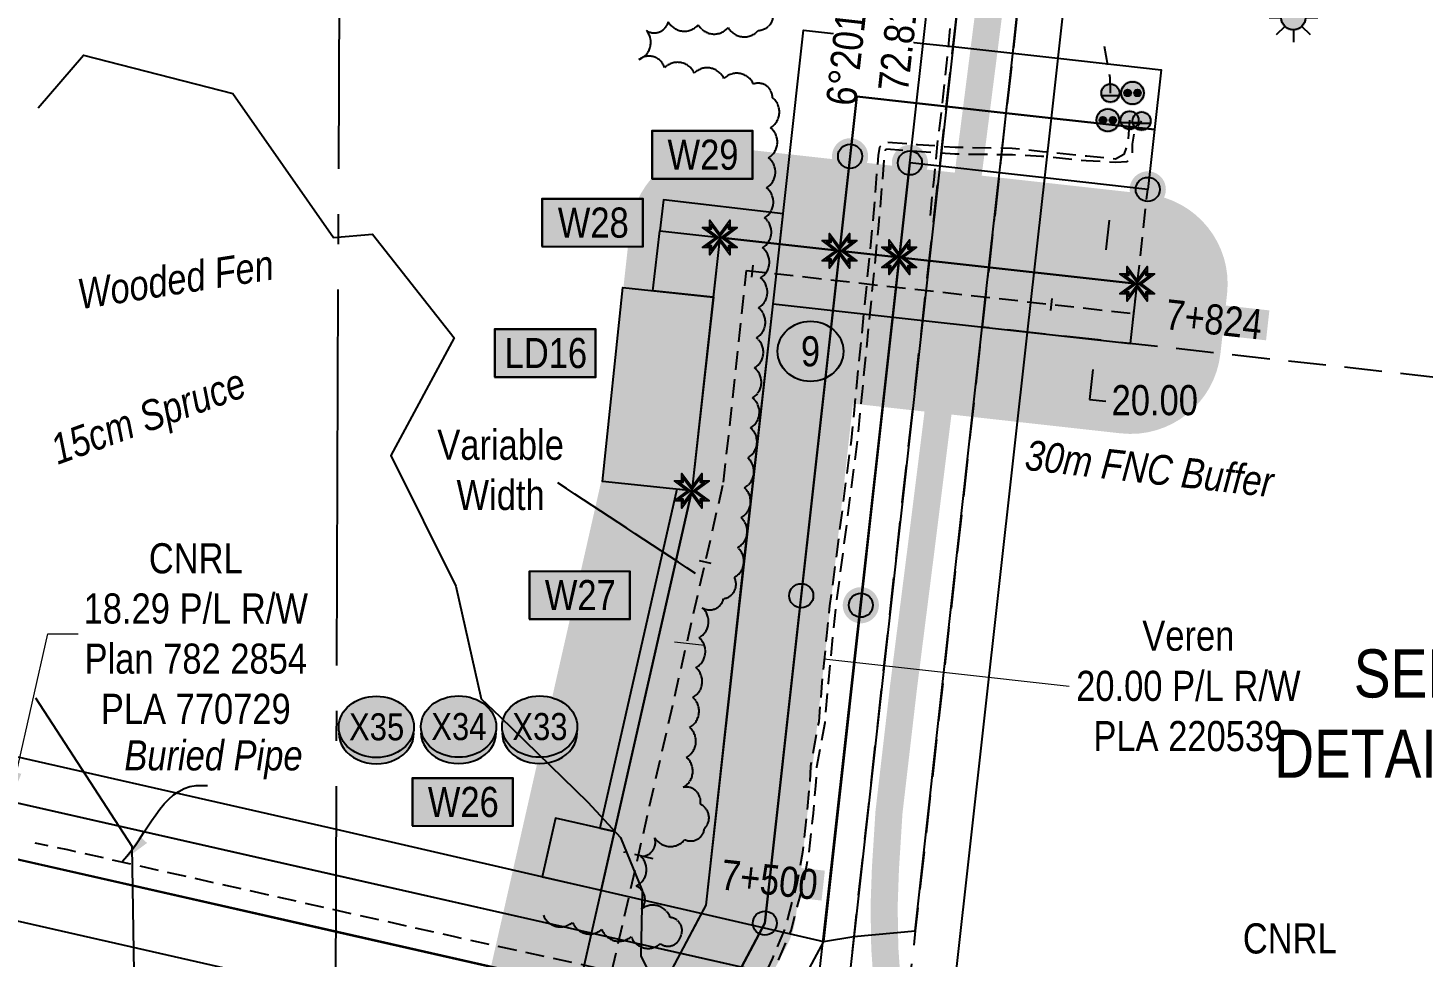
# Model space of a CAD drawing. Extents: x 481557 to 490744, y 6043801 to 6052728.
# Drawn here: x 482763.6 to 483226.8, y 6050155.4 to 6050464.1 of the extents above; entities that cross this region are included whole.
import ezdxf
from ezdxf.enums import TextEntityAlignment as Align

# ---------------------------------------------------------------- set-up
doc = ezdxf.new("R2010")
doc.units = 0
doc.header["$LTSCALE"] = 5
doc.header["$PDSIZE"] = 5
for name, pattern in [('0', [1, 1, 0]), ('foc-ACCESSROAD', [3.75, 2.5, -1.25]), ('foc-QUARTERLINE', [33, 25, -3, 2, -3]), ('foc-TIELINE', [1.875, 1.25, -0.625]), ('UG_PIPE', [1.875, 1.25, -0.625])]:
    doc.linetypes.add(name, pattern=pattern)
doc.layers.get('Defpoints').update_dxf_attribs({"color": 9})
for name, color, linetype in [('AS-PIPE-UG', 44, 'UG_PIPE'), ('AS-PIPE-UG-T', 44, 'Continuous'), ('AS-ROADS', 254, 'Continuous'), ('AS-SYMBOL', 7, 'Continuous'), ('C-AR', 13, 'foc-ACCESSROAD'), ('C-RW', 13, 'Continuous'), ('C-WS', 13, 'foc-ACCESSROAD'), ('C-WS-S', 13, 'Continuous'), ('CG-NOTES', 7, 'Continuous'), ('DETAIL-T', 7, 'Continuous'), ('F-RW', 190, 'Continuous'), ('L-BD', 7, 'Continuous'), ('L-MON', 1, 'Continuous'), ('L-QSEC', 8, 'foc-QUARTERLINE'), ('L-TIE', 7, 'foc-TIELINE'), ('P-BUFFER-H 30m', 51, 'Continuous'), ('P-BUFFER-T', 40, 'Continuous'), ('P-CROSSINGS', 250, 'Continuous'), ('P-ELEVATION', 7, 'Continuous'), ('P-PROPOSED', 10, 'Continuous'), ('P-PROPOSED-H', 21, 'Continuous'), ('P-TEMP-BLOCKS', 250, 'Continuous'), ('P-TEMP-H', 41, 'Continuous'), ('P-TEMP_WORKSPACE', 46, 'Continuous'), ('P-TXT', 4, 'Continuous'), ('T-BUSH', 110, '0'), ('T-BUSH-T', 110, 'Continuous'), ('T-TIE', 201, 'foc-TIELINE'), ('WETLAND', 143, 'Continuous'), ('WETLAND-T', 146, 'Continuous')]:
    doc.layers.add(name, color=color, linetype=linetype)
doc.layers.add('C-RW-T', color=13, linetype='Continuous', lineweight=9)
doc.layers.add('F-RW-T', color=190, linetype='Continuous', lineweight=9)
doc.styles.add('80', font='ARIALN.TTF', dxfattribs={"height": 10})
doc.styles.add('80CG', font='ARIALN.TTF', dxfattribs={"height": 10})
doc.styles.add('80L', font='ARIALN.TTF', dxfattribs={"height": 10})
doc.styles.add('80LS', font='ARIALNI.TTF', dxfattribs={"height": 10})
doc.styles.add('Crossing', font='ARIALN.TTF', dxfattribs={"height": 10})
doc.dimstyles.new('Compass 5 000', dxfattribs={"dimscale": 5, "dimtxt": 9, "dimasz": 2, "dimexe": 0.2, "dimexo": 0.0625, "dimgap": 0.5, "dimtad": 0, "dimtih": 1, "dimtoh": 1, "dimzin": 0, "dimdsep": 46, "dimtxsty": '80CG', "dimcen": 0.1, "dimse1": 1, "dimse2": 1, "dimclrd": 256, "dimclrt": 256, "dimaunit": 1, "dimadec": 4, "dimazin": 0, "dimtfac": 0.06, "dimtofl": 0, "dimtmove": 0, "dimatfit": 1, "dimfxl": 0.2, "dimtolj": 1, "dimtzin": 0, "dimlwd": -1, "dimarcsym": 0})

# ---------------------------------------------------------------- blocks, each defined once
blk = doc.blocks.new('RISER')
h = blk.add_hatch(color=255)
h.dxf.hatch_style = 1
edge = h.paths.add_edge_path()
edge.add_arc((0, 0), 0.7, 0, 360)
blk.add_hatch(color=48).paths.add_polyline_path([(0.581, -0.15), (-0.581, -0.15, 0.774597)])
at = {"color": 48}
blk.add_line((-0.581, -0.15), (0.581, -0.15), dxfattribs=at)
blk.add_circle((0, 0), 0.6, dxfattribs=at)
blk = doc.blocks.new('PIG')
h = blk.add_hatch(color=255)
h.dxf.hatch_style = 1
edge = h.paths.add_edge_path()
edge.add_arc((0, 0), 0.85, 0, 360)
at = {"layer": 'AS-SYMBOL'}
h = blk.add_hatch(color=48, dxfattribs=at)
h.dxf.hatch_style = 1
h.paths.add_polyline_path([(-0.101, 0.005, 1), (-0.551, 0.005, 1)])
h = blk.add_hatch(color=48, dxfattribs=at)
h.dxf.hatch_style = 1
h.paths.add_polyline_path([(0.101, 0.005, 1), (0.551, 0.005, 1)])
at = {"layer": 'AS-SYMBOL', "color": 48}
for centre, radius in [((0, 0), 0.75), ((-0.326, 0.005), 0.225), ((0.326, 0.005), 0.225)]:
    blk.add_circle(centre, radius, dxfattribs=at)
blk = doc.blocks.new('GAS')
h = blk.add_hatch(color=255)
h.dxf.hatch_style = 1
edge = h.paths.add_edge_path()
edge.add_arc((0, 0), 0.9, 0, 360)
for p, q in [((-0.571, 0.571), (-1.142, 1.142)), ((0, 0.808), (0, 1.616)), ((0.571, 0.571), (1.142, 1.142)), ((-0.808, 0), (-1.616, 0)), ((1.616, 0), (0.808, 0)), ((-0.571, -0.571), (-1.142, -1.142)), ((0, -0.808), (0, -1.616)), ((1.142, -1.142), (0.571, -0.571))]:
    blk.add_line(p, q)
blk.add_circle((0, 0), 0.8)
blk = doc.blocks.new('*D40')
at = {"layer": 'C-RW-T', "transparency": 16777216}
for p, q in [((482988.21, 6050258.92), (482978.27, 6050260.02)), ((483027.91, 6050254.51), (483109.35, 6050245.47))]:
    blk.add_line(p, q, dxfattribs=at)
for points in [[(482988.39, 6050260.58), (482988.03, 6050257.26), (482998.15, 6050257.82)], [(483028.1, 6050256.17), (483027.73, 6050252.86), (483017.98, 6050255.62)]]:
    blk.add_solid(points, dxfattribs=at)
at = {"layer": 'Defpoints', "color": 0, "transparency": 16777216}
for p in [(483017.76, 6050434.45), (483037.59, 6050432.25), (482998.15, 6050257.82)]:
    blk.add_point(p, dxfattribs=at)
at = {"layer": 'C-RW-T', "transparency": 16777216, "insert": (483148.89, 6050245.47), "char_height": 10, "attachment_point": 5, "style": '80CG'}
blk.add_mtext('\\A1;Veren\\P20.00 P/L R/W\\PPLA 220539', dxfattribs=at)
blk = doc.blocks.new('*D83')
at = {"layer": 'Defpoints', "color": 0, "transparency": 16777216}
for p in [(482757.59, 6050206.95), (482844.83, 6050187.17), (482840.79, 6050169.34)]:
    blk.add_point(p, dxfattribs=at)
at = {"layer": 'F-RW-T', "transparency": 16777216}
for p, q in [((482759.8, 6050216.71), (482770.27, 6050262.85)), ((482770.27, 6050262.85), (482780.27, 6050262.85)), ((482751.34, 6050179.37), (482749.12, 6050169.62))]:
    blk.add_line(p, q, dxfattribs=at)
for points in [[(482758.18, 6050217.07), (482761.43, 6050216.34), (482757.59, 6050206.95)], [(482749.71, 6050179.74), (482752.96, 6050179.01), (482753.55, 6050189.13)]]:
    blk.add_solid(points, dxfattribs=at)
at = {"layer": 'F-RW-T', "transparency": 16777216, "insert": (482819.35, 6050262.85), "char_height": 10, "attachment_point": 5, "style": '80CG', "bg_fill": 3, "box_fill_scale": 1.1, "bg_fill_color": 256, "bg_fill_true_color": 13158600, "bg_fill_transparency": 0}
blk.add_mtext('\\A1;CNRL\\P18.29 P/L R/W\\PPlan 782 2854\\PPLA 770729', dxfattribs=at)
blk = doc.blocks.new('TEMP')
h = blk.add_hatch(color=255)
h.dxf.hatch_style = 1
h.paths.add_polyline_path([(0, 0.251), (-0.666, 1.152), (-0.666, 0.666), (-1.152, 0.666), (-0.251, 0), (-1.152, -0.666), (-0.666, -0.666), (-0.666, -1.152), (0, -0.251), (0.666, -1.152), (0.666, -0.666), (1.152, -0.666), (0.251, 0), (1.152, 0.666), (0.666, 0.666), (0.666, 1.152)])
h.paths.add_polyline_path([(0.566, 0.849), (0.566, 0.566), (0.849, 0.566), (0.083, 0), (0.849, -0.566), (0.566, -0.566), (0.566, -0.849), (0, -0.083), (-0.566, -0.849), (-0.566, -0.566), (-0.849, -0.566), (-0.083, 0), (-0.849, 0.566), (-0.566, 0.566), (-0.566, 0.849), (0, 0.083)], flags=16)
h = blk.add_hatch(color=1)
h.dxf.hatch_style = 1
h.paths.add_polyline_path([(0, 0.083), (-0.566, 0.849), (-0.566, 0.566), (-0.849, 0.566), (-0.083, 0), (-0.849, -0.566), (-0.566, -0.566), (-0.566, -0.849), (0, -0.083), (0.566, -0.849), (0.566, -0.566), (0.849, -0.566), (0.083, 0), (0.849, 0.566), (0.566, 0.566), (0.566, 0.849)])
at = {"color": 1}
for p, q in [((-0.083, 0), (0.083, 0)), ((0, 0.083), (0, -0.083))]:
    blk.add_line(p, q, dxfattribs=at)
at = {"color": 255, "flags": 128}
blk.add_lwpolyline([(-0.251, 0), (-1.152, 0.666), (-0.666, 0.666), (-0.666, 1.152), (0, 0.251), (0.666, 1.152), (0.666, 0.666), (1.152, 0.666), (0.251, 0), (1.152, -0.666), (0.666, -0.666), (0.666, -1.152), (0, -0.251), (-0.666, -1.152), (-0.666, -0.666), (-1.152, -0.666)], close=True, dxfattribs=at)
at = {"color": 1, "flags": 128}
blk.add_lwpolyline([(-0.083, 0), (-0.849, 0.566), (-0.566, 0.566), (-0.566, 0.849), (0, 0.083), (0.566, 0.849), (0.566, 0.566), (0.849, 0.566), (0.083, 0), (0.849, -0.566), (0.566, -0.566), (0.566, -0.849), (0, -0.083), (-0.566, -0.849), (-0.566, -0.566), (-0.849, -0.566)], close=True, dxfattribs=at)
blk = doc.blocks.new('xing2')
h = blk.add_hatch(color=50)
h.dxf.hatch_style = 1
edge = h.paths.add_edge_path()
edge.add_ellipse((0, 0), major_axis=(-12.5, 0), ratio=0.816297, start_angle=0, end_angle=360)
h = blk.add_hatch(color=250)
h.dxf.hatch_style = 1
edge = h.paths.add_edge_path()
edge.add_ellipse((0, -2.05), major_axis=(-12.5, 0), ratio=0.816297, start_angle=0, end_angle=180)
edge.add_line((12.5, -2.05), (12.5, 0))
edge.add_ellipse((0, 0), major_axis=(-12.5, 0), ratio=0.816297, start_angle=0, end_angle=180, ccw=False)
edge.add_line((-12.5, 0), (-12.5, -2.05))
at = {"color": 250}
blk.add_ellipse((0, 0), major_axis=(-12.5, 0), ratio=0.816297, dxfattribs=at)
blk.add_ellipse((0, -2.05), major_axis=(-12.5, 0), ratio=0.816297, start_param=0, end_param=3.141593, dxfattribs=at)
at = {"color": 250, "style": 'Crossing'}
blk.add_attdef('CROSSING', text='', height=9, dxfattribs=at).set_placement((0.09, 0.02), align=Align.MIDDLE_CENTER)
at = {"color": 250, "style": 'Crossing', "flags": 1}
for tag, p in [('OWNER', (0.09, -12.49)), ('DESCRIPTION', (0.09, -25.77)), ('LOCATION', (0.09, -39.3)), ('DWG_REF', (0.09, -52.84))]:
    blk.add_attdef(tag, text='', height=9, dxfattribs=at).set_placement(p, align=Align.MIDDLE_CENTER)
blk = doc.blocks.new('Temporary Area')
h = blk.add_hatch(color=191)
h.dxf.hatch_style = 1
h.paths.add_polyline_path([(-16.83, -7.79), (16.33, -7.79), (16.33, 7.7), (-16.83, 7.7)])
at = {"color": 250}
for points in [[(-17.03, -7.99), (16.53, -7.99), (16.53, 7.9), (-17.03, 7.9)], [(-16.93, -7.89), (16.43, -7.89), (16.43, 7.8), (-16.93, 7.8)]]:
    blk.add_lwpolyline(points, close=True, dxfattribs=at)
at = {"color": 250, "style": '80L'}
blk.add_attdef('TEMPORARY', text='', height=10, dxfattribs=at).set_placement((0, 0), align=Align.MIDDLE_CENTER)
blk = doc.blocks.new('fdia')
at = {"color": 255, "const_width": 1}
blk.add_lwpolyline([(-0.5, 0, 1), (0.5, 0, 1)], format="xyb", close=True, dxfattribs=at)
blk = doc.blocks.new('Fdiaa')
blk.add_blockref('fdia', (0, 0))
blk = doc.blocks.new('fdib')
at = {"color": 1, "const_width": 1.6}
blk.add_lwpolyline([(-0.4, 0, 1), (0.4, 0, 1)], format="xyb", close=True, dxfattribs=at)
at = {"color": 1}
blk.add_circle((0, 0), 0.8, dxfattribs=at)
blk = doc.blocks.new('Fdibb')
blk.add_blockref('fdib', (0, 0))
blk = doc.blocks.new('fdicc')
for name in ['Fdibb', 'Fdiaa']:
    blk.add_blockref(name, (0, 0))
blk = doc.blocks.new('FDI')
blk.add_blockref('fdicc', (0, 0))
blk = doc.blocks.new('Induction_Bend_No')
at = {"layer": 'P-ELEVATION'}
h = blk.add_hatch(color=111, dxfattribs=at)
h.dxf.hatch_style = 1
edge = h.paths.add_edge_path()
edge.add_ellipse((0, 0), major_axis=(-10.94, 0), ratio=0.913794, start_angle=0, end_angle=360)
at = {"layer": 'P-ELEVATION', "color": 7, "flags": 128}
blk.add_lwpolyline([(0, 0, 5, 0, 0), (-8.54, -4.54, 0, 0, 0)], format="xyseb", dxfattribs=at)
at = {"layer": 'P-ELEVATION', "color": 7}
blk.add_ellipse((0, 0), major_axis=(-10.94, 0), ratio=0.913794, dxfattribs=at)
at = {"layer": 'P-ELEVATION', "style": '80'}
blk.add_attdef('BEND', text='', height=10, dxfattribs=at).set_placement((0, 0), align=Align.MIDDLE_CENTER)
blk = doc.blocks.new('*D180')
at = {"layer": 'Defpoints', "color": 0, "transparency": 16777216}
for p in [(483038.41, 6050107.5), (483038.42, 6050107.46), (483020.94, 6050102.11)]:
    blk.add_point(p, dxfattribs=at)
at = {"layer": 'F-RW-T', "transparency": 16777216}
for p, q in [((483047.97, 6050110.43), (483133.47, 6050136.57)), ((483133.47, 6050136.57), (483143.47, 6050136.57)), ((483011.37, 6050099.24), (483001.8, 6050096.31))]:
    blk.add_line(p, q, dxfattribs=at)
for points in [[(483047.48, 6050112.02), (483048.46, 6050108.84), (483038.41, 6050107.5)], [(483010.88, 6050100.83), (483011.85, 6050097.64), (483020.93, 6050102.16)]]:
    blk.add_solid(points, dxfattribs=at)
at = {"layer": 'F-RW-T', "transparency": 16777216, "insert": (483182.56, 6050136.57), "char_height": 10, "attachment_point": 5, "style": '80CG'}
blk.add_mtext('\\A1;CNRL\\P18.29 P/L R/W\\PPlan 782 2854\\PPLA 770729', dxfattribs=at)

msp = doc.modelspace()

# ---------------------------------------------------------------- hatches: boundary and pattern name
at = {"layer": 'AS-ROADS'}
h = msp.add_hatch(color=256, dxfattribs=at)
h.dxf.hatch_style = 1
h.paths.add_polyline_path([(483076.313, 6050386.952), (483091.112, 6050387.051), (483108.455, 6050381.248), (483108.455, 6050410.124), (483100.399, 6050403.097), (483077.89, 6050401.281)])
at = {"layer": 'P-BUFFER-H 30m'}
h = msp.add_hatch(color=256, dxfattribs=at)
h.dxf.hatch_style = 1
edge = h.paths.add_edge_path()
edge.add_line((484340.381, 6048613.97), (484003.208, 6048912.075))
edge.add_line((484003.208, 6048912.075), (483912.878, 6049036.152))
edge.add_arc((483888.624, 6049018.495), 30, 36.05524, 126.05524)
edge.add_line((483870.967, 6049042.749), (483823.881, 6049008.469))
edge.add_line((483823.881, 6049008.469), (483769.927, 6049082.579))
edge.add_arc((483745.674, 6049064.922), 30, 36.05524, 74.63679)
edge.add_arc((483723.651, 6049095.172), 30, 357.4737, 396.05524)
edge.add_line((483747.905, 6049112.829), (483721.023, 6049149.754))
edge.add_arc((483696.77, 6049132.097), 30, 36.05524, 90.11121)
edge.add_line((483696.711, 6049162.097), (483696.751, 6049173.225))
edge.add_arc((483666.751, 6049173.33), 30, 359.7979, 396.05524)
edge.add_line((483691.004, 6049190.987), (483344.157, 6049667.416))
edge.add_arc((483319.903, 6049649.759), 30, 36.05524, 50.96177)
edge.add_line((483338.798, 6049673.061), (483192.043, 6049792.063))
edge.add_line((483192.043, 6049792.063), (483068.853, 6049891.956))
edge.add_line((483068.853, 6049891.956), (483068.906, 6049973.808))
edge.add_arc((483038.906, 6049973.827), 30, 359.96299, 377.00405)
edge.add_line((483067.595, 6049982.6), (483024.782, 6050122.599))
edge.add_arc((482996.093, 6050113.826), 30, 17.00405, 69.76383)
edge.add_line((483006.47, 6050141.974), (483015.33, 6050158.643))
edge.add_arc((482988.84, 6050172.723), 30, 332.00816, 353.66181)
edge.add_line((483018.656, 6050169.411), (483037.528, 6050339.308))
edge.add_line((483037.528, 6050339.308), (483126.42, 6050329.434))
edge.add_arc((483129.732, 6050359.251), 30, 263.66181, 353.66181)
edge.add_line((483159.548, 6050355.939), (483161.755, 6050375.806))
edge.add_arc((483131.939, 6050379.118), 30, 353.66181, 443.66181)
edge.add_line((483135.25, 6050408.934), (482996.674, 6050424.327))
edge.add_arc((482993.362, 6050394.51), 30, 83.66181, 173.66181)
edge.add_line((482963.546, 6050397.822), (482954.388, 6050315.372))
edge.add_line((482954.388, 6050315.372), (482908.511, 6050113.203))
edge.add_arc((482937.767, 6050106.564), 30, 167.21476, 257.21476)
edge.add_line((482931.128, 6050077.308), (482956.766, 6050071.49))
edge.add_line((482956.766, 6050071.49), (482988.912, 6049966.37))
edge.add_line((482988.912, 6049966.37), (482988.848, 6049868.165))
edge.add_arc((483018.848, 6049868.146), 30, 179.96299, 230.96177)
edge.add_line((482999.953, 6049844.844), (483141.663, 6049729.933))
edge.add_line((483141.663, 6049729.933), (483283.338, 6049615.05))
edge.add_line((483283.338, 6049615.05), (483642.378, 6049121.874))
edge.add_arc((483666.632, 6049139.531), 30, 216.05524, 270.11121)
edge.add_line((483666.69, 6049109.531), (483666.651, 6049098.403))
edge.add_arc((483696.65, 6049098.298), 30, 179.7979, 217.30387)
edge.add_line((483672.787, 6049080.116), (483675.185, 6049076.97))
edge.add_arc((483699.048, 6049095.151), 30, 217.30387, 254.24954)
edge.add_arc((483720.878, 6049065.019), 30, 177.59548, 216.05524)
edge.add_line((483696.624, 6049047.362), (483762.131, 6048957.382))
edge.add_line((483762.131, 6048957.382), (483689.322, 6048904.388))
edge.add_arc((483706.976, 6048880.133), 30, 126.04873, 216.04873)
edge.add_line((483682.721, 6048862.478), (483688.606, 6048854.393))
edge.add_arc((483712.861, 6048872.048), 30, 216.04873, 306.04873)
edge.add_line((483730.515, 6048847.792), (483811.244, 6048906.55))
edge.add_arc((483793.59, 6048930.806), 30, 306.04873, 312.38702)
edge.add_arc((483812.889, 6048938.633), 30, 271.76727, 306.05524)
edge.add_line((483830.546, 6048914.379), (483877.632, 6048948.659))
edge.add_line((483877.632, 6048948.659), (483941.753, 6048860.583))
edge.add_arc((483966.007, 6048878.24), 30, 216.05524, 228.5191)
edge.add_line((483946.136, 6048855.765), (484284.245, 6048556.832))
edge.add_line((484284.245, 6048556.832), (485176.199, 6047451.079))
edge.add_line((485176.199, 6047451.079), (485115.331, 6047401.981))
edge.add_arc((485134.167, 6047378.631), 30, 128.89134, 162.89899)
edge.add_arc((485121.912, 6047362.344), 30, 123.18287, 128.14601)
edge.add_line((485103.382, 6047385.938), (485024.739, 6047324.171))
edge.add_arc((485043.269, 6047300.578), 30, 128.14601, 218.14601)
edge.add_line((485019.675, 6047282.048), (485025.852, 6047274.183))
edge.add_arc((485049.445, 6047292.713), 30, 218.14601, 308.14601)
edge.add_line((485067.975, 6047269.12), (485138.977, 6047324.885))
edge.add_line((485138.977, 6047324.885), (485407.647, 6046991.815))
edge.add_arc((485430.997, 6047010.651), 30, 218.89134, 247.61561)
edge.add_line((485419.573, 6046982.911), (485422.084, 6046981.877))
edge.add_line((485422.084, 6046981.877), (485493.919, 6046892.816))
edge.add_arc((485517.27, 6046911.651), 30, 218.88923, 255.64083)
edge.add_line((485509.83, 6046882.588), (485524.425, 6046878.852))
edge.add_line((485524.425, 6046878.852), (486832.586, 6045257.03))
edge.add_line((486832.586, 6045257.03), (487266.202, 6044719.512))
edge.add_line((487266.202, 6044719.512), (487219.98, 6044719.388))
edge.add_arc((487220.061, 6044689.388), 30, 90.15427, 180.15427)
edge.add_line((487190.061, 6044689.307), (487190.088, 6044679.312))
edge.add_arc((487220.088, 6044679.393), 30, 180.15427, 270.15427)
edge.add_line((487220.168, 6044649.393), (487324.124, 6044649.673))
edge.add_arc((487324.044, 6044679.673), 30, 270.15427, 270.61691)
edge.add_arc((487340.88, 6044674.721), 30, 236.60271, 270.15427)
edge.add_line((487340.961, 6044644.721), (487521.159, 6044645.206))
edge.add_arc((487521.079, 6044675.206), 30, 270.15427, 360.15427)
edge.add_line((487551.078, 6044675.287), (487551.025, 6044695.276))
edge.add_arc((487521.025, 6044695.196), 30, 0.15427, 90.15427)
edge.add_line((487520.944, 6044725.195), (487364.729, 6044724.775))
edge.add_line((487364.729, 6044724.775), (486894.845, 6045307.251))
edge.add_line((486894.845, 6045307.251), (485576.26, 6046941.996))
edge.add_arc((485552.909, 6046923.162), 30, 38.88964, 75.64083)
edge.add_line((485560.349, 6046952.224), (485545.755, 6046955.96))
edge.add_line((485545.755, 6046955.96), (485476.308, 6047042.059))
edge.add_arc((485452.958, 6047023.225), 30, 38.88923, 67.61561)
edge.add_line((485464.382, 6047050.964), (485461.869, 6047051.999))
edge.add_line((485461.869, 6047051.999), (485204.461, 6047371.107))
edge.add_line((485204.461, 6047371.107), (485265.329, 6047420.206))
edge.add_arc((485246.493, 6047443.556), 30, 308.89134, 398.89134)
edge.add_line((485269.843, 6047462.392), (484486.955, 6048432.936))
edge.add_line((484486.955, 6048432.936), (484492.388, 6048439.076))
edge.add_arc((484469.921, 6048458.956), 30, 318.49634, 408.42447)
edge.add_line((484489.829, 6048481.398), (484342.29, 6048612.277))
edge.add_line((484342.29, 6048612.277), (484340.381, 6048613.97))
at = {"layer": 'P-PROPOSED-H'}
h = msp.add_hatch(color=256, dxfattribs=at)
h.dxf.hatch_style = 1
h.paths.add_polyline_path([(483666.632, 6049139.531), (483666.751, 6049173.33), (483319.903, 6049649.759), (483173.148, 6049768.761), (483038.844, 6049877.667), (483038.906, 6049973.827), (482996.093, 6050113.826), (482961.684, 6050121.634), (482988.84, 6050172.724), (483011.023, 6050372.436), (483129.732, 6050359.251), (483131.939, 6050379.118), (482993.362, 6050394.51), (482984.018, 6050310.38), (482937.767, 6050106.564), (482980.368, 6050096.897), (483018.915, 6049970.845), (483018.848, 6049868.146), (483160.558, 6049753.235), (483305.282, 6049635.88)])
at = {"layer": 'P-TEMP-H'}
h = msp.add_hatch(color=256, dxfattribs=at)
h.dxf.hatch_style = 1
h.paths.add_polyline_path([(483014.343, 6050402.322), (482974.681, 6050407.013), (482973.467, 6050396.748), (483013.233, 6050392.326)])
h = msp.add_hatch(color=256, dxfattribs=at)
h.dxf.hatch_style = 1
h.paths.add_polyline_path([(482993.362, 6050394.51), (482991.152, 6050374.692), (482971.107, 6050376.797), (482973.467, 6050396.748)])
h = msp.add_hatch(color=256, dxfattribs=at)
h.dxf.hatch_style = 1
h.paths.add_polyline_path([(482991.152, 6050374.692), (482984.018, 6050310.38), (482954.386, 6050313.49), (482961.16, 6050377.841)])
h = msp.add_hatch(color=256, dxfattribs=at)
h.dxf.hatch_style = 1
h.paths.add_polyline_path([(482958.333, 6050197.197), (482984.018, 6050310.38), (482979.186, 6050311.673), (482953.46, 6050198.303)])
h = msp.add_hatch(color=256, dxfattribs=at)
h.dxf.hatch_style = 1
h.paths.add_polyline_path([(482953.908, 6050177.695), (482958.333, 6050197.197), (482938.83, 6050201.625), (482934.404, 6050182.121)])

# ---------------------------------------------------------------- linework, layer by layer
at = {"layer": 'AS-PIPE-UG', "flags": 128}
for points in [[(483069.735, 6050463.961), (483068.132, 6050447.845), (483067.02, 6050437.37), (483065.793, 6050427.983), (483064.35, 6050413.601), (483063.08, 6050401.139)], [(483123.006, 6050442.452), (483122.904, 6050447.512), (483120.573, 6050460.346)], [(483129.334, 6050433.514), (483128.826, 6050426.181), (483127.478, 6050422.082), (483124.664, 6050420.532), (483115.137, 6050421.48), (483100.427, 6050423.009), (483090.454, 6050424.1), (483071.455, 6050424.398), (483058.881, 6050425.333), (483047.813, 6050426.167), (483046.337, 6050424.523), (483045.907, 6050421.687), (483044.028, 6050398.782), (483036.907, 6050327.107), (483031.845, 6050287.566), (483029.795, 6050272.166), (483028.75, 6050262.129), (483027.239, 6050246.624), (483026.159, 6050233.642), (483023.445, 6050218.908), (483023.107, 6050212.462), (483022.274, 6050203.439), (483020.795, 6050190.166), (483018.785, 6050179.36), (483014.965, 6050165.015), (483010.796, 6050155.108), (483005.498, 6050143.213), (483001.943, 6050134.419), (482998.814, 6050125.686), (482998.667, 6050121.997), (483001.725, 6050116.905), (483005.854, 6050107.955), (483010.818, 6050096.488), (483015.678, 6050082.637), (483020.97, 6050066.715)], [(483022.999, 6050067.389), (483017.702, 6050083.328), (483012.811, 6050097.268), (483007.806, 6050108.828), (483003.618, 6050117.906), (483000.829, 6050122.55), (483000.938, 6050125.273), (483003.942, 6050133.657), (483007.467, 6050142.377), (483012.759, 6050154.258), (483016.993, 6050164.321), (483020.873, 6050178.888), (483022.912, 6050189.851), (483024.402, 6050203.222), (483025.24, 6050212.307), (483025.573, 6050218.657), (483028.281, 6050233.359), (483029.369, 6050246.431), (483030.878, 6050261.914), (483031.919, 6050271.914), (483033.966, 6050287.289), (483039.032, 6050326.865), (483046.158, 6050398.589), (483048.032, 6050421.439), (483048.356, 6050423.57), (483048.701, 6050423.955), (483058.72, 6050423.2), (483071.414, 6050422.258), (483090.487, 6050422.059), (483100.19, 6050421.536), (483114.937, 6050420.081), (483124.7, 6050419.544), (483128.562, 6050419.775), (483130.381, 6050421.84), (483130.317, 6050425.5), (483131.098, 6050430.175), (483133.315, 6050433.202)], [(483023.33, 6050116.01), (483019.261, 6050125.645), (483017.081, 6050130.85), (483015.301, 6050133.274), (483012.969, 6050135.879), (483006.028, 6050138.89), (482997.901, 6050141.541), (482984.26, 6050144.793), (482905.31, 6050162.146), (482776.838, 6050191.032), (482766.043, 6050193.298)]]:
    msp.add_lwpolyline(points, dxfattribs=at)
at = {"layer": 'AS-ROADS', "const_width": 8.995, "flags": 128}
msp.add_lwpolyline([(483095.208, 6050580.668), (483084.729, 6050485.64), (483069.24, 6050363.867), (483060.062, 6050290.424), (483054.314, 6050245.007), (483049.503, 6050203.576), (483048.318, 6050184.774), (483047.883, 6050172.28), (483048.102, 6050158.54), (483049.195, 6050142.78), (483050.609, 6050131.314)], dxfattribs=at)
at = {"layer": 'C-AR', "flags": 128}
msp.add_lwpolyline([(483110.774, 6050637.704), (483104.18, 6050578.318), (483094.177, 6050488.302), (483090.613, 6050455.489), (483088.324, 6050435.634), (483086.221, 6050415.951), (483080.445, 6050364.739), (483058.241, 6050164.153), (483056.551, 6050148.938), (483134.298, 6049894.677), (483138.443, 6049891.312), (483219.394, 6049825.674), (483288.127, 6049809.44), (483666.925, 6049289.058), (483666.805, 6049255.259), (483276.683, 6049791.71), (483218.655, 6049805.326), (483198.343, 6049810.141), (483119.736, 6049873.892), (483114.379, 6049891.408), (483036.214, 6050147.04), (483037.904, 6050162.255), (483066.336, 6050418.162), (483068.522, 6050437.833), (483091.022, 6050637.733)], dxfattribs=at)
at = {"layer": 'C-RW', "flags": 128}
for points in [[(482722.64, 6050196.364), (482865.881, 6050163.872), (482971.447, 6050139.916), (482980.298, 6050156.653), (482987.431, 6050170.211), (482988.84, 6050172.724), (483000.337, 6050277.521), (483011.023, 6050372.436), (483021.127, 6050463.415), (483060.861, 6050458.997), (483070.751, 6050457.897), (483090.638, 6050455.685), (483105.529, 6050454.029), (483139.841, 6050450.213), (483137.631, 6050430.346), (483103.335, 6050434.16), (483088.429, 6050435.818), (483068.545, 6050438.029), (483058.655, 6050439.129), (483038.788, 6050441.338), (483020.373, 6050275.493), (483008.285, 6050166.717), (483000.499, 6050152.069)], [(483063.985, 6049891.585), (482990.279, 6050132.841), (482991.391, 6050135.186), (483000.499, 6050152.069), (483008.285, 6050166.717), (483038.788, 6050441.338), (483058.655, 6050439.129), (483068.545, 6050438.029), (483088.429, 6050435.818), (483103.335, 6050434.16), (483137.631, 6050430.346), (483137.631, 6050430.346), (483135.422, 6050410.479), (483101.128, 6050414.293), (483086.221, 6050415.951), (483066.338, 6050418.162), (483056.449, 6050419.262), (483027.737, 6050160.672), (483027.737, 6050160.672), (483020.649, 6050147.496), (483011.824, 6050130.736), (483085.075, 6049891.497)], [(482865.804, 6050143.391), (482711.338, 6050178.443)]]:
    msp.add_lwpolyline(points, dxfattribs=at)
at = {"layer": 'C-WS', "flags": 128}
msp.add_lwpolyline([(483302.871, 6050556.215), (483279.117, 6050342.642), (483095.357, 6050363.094), (483080.445, 6050364.739), (483086.221, 6050415.951), (483088.429, 6050435.818), (483090.613, 6050455.489), (483094.18, 6050488.3), (483104.186, 6050578.316), (483119.083, 6050576.658), (483302.871, 6050556.215)], close=True, dxfattribs=at)
at = {"layer": 'F-RW', "flags": 128}
for points in [[(483138.371, 6050750.258), (483132.38, 6050695.591), (483119.084, 6050576.659), (483116.583, 6050554.15), (483103.335, 6050434.16), (483101.128, 6050414.293), (483095.355, 6050363.08), (483071.72, 6050150.357), (483056.468, 6050148.933), (483036.214, 6050147.04), (483025.995, 6050146.283), (483020.649, 6050147.496), (483000.499, 6050152.069), (482865.951, 6050182.601), (482718.523, 6050216.043)], [(482729.434, 6050228.953), (482866.008, 6050197.961), (483027.737, 6050160.672), (483027.737, 6050160.672), (483037.821, 6050162.251), (483058.241, 6050164.149), (483080.445, 6050364.739), (483086.219, 6050415.951), (483088.429, 6050435.818), (483090.613, 6050455.489), (483104.18, 6050578.318), (483117.292, 6050695.645), (483123.282, 6050750.311)], [(483103.537, 6050750.382), (483097.173, 6050695.717), (483066.338, 6050418.162), (483036.214, 6050147.04), (483114.379, 6049891.408), (483119.736, 6049873.895), (483198.716, 6049810.142), (483219.033, 6049805.378), (483276.683, 6049791.71), (483666.823, 6049255.236), (483666.761, 6049238.339), (483270.773, 6049782.846), (483194.348, 6049801.108), (483111.072, 6049868.052), (483104.211, 6049891.432), (483025.995, 6050146.283), (483060.861, 6050458.997), (483087.122, 6050695.752), (483093.486, 6050750.417)]]:
    msp.add_lwpolyline(points, dxfattribs=at)
at = {"layer": 'F-RW'}
msp.add_lwpolyline([(482718.548, 6050216.105), (482866.543, 6050182.54), (482980.726, 6050156.643), (483000.909, 6050152.063), (483026.562, 6050146.248), (483104.43, 6049891.591), (483111.072, 6049868.052), (483194.405, 6049801.107), (483270.773, 6049782.846), (483666.763, 6049239.003), (483666.65, 6049208.105), (483259.964, 6049766.634), (483186.121, 6049784.291), (483095.734, 6049857.521), (483085.293, 6049891.659), (483012.181, 6050130.766), (482992.025, 6050135.337), (482971.831, 6050139.916), (482866.473, 6050163.811), (482722.638, 6050196.434)], dxfattribs=at)
at = {"layer": 'L-QSEC'}
msp.add_line((482864.976, 6049922.268), (482867.875, 6050696.53), dxfattribs=at)
at = {"layer": 'L-TIE'}
msp.add_line((483131.939, 6050379.118), (483135.422, 6050410.479), dxfattribs=at)
at = {"layer": 'P-PROPOSED-H', "flags": 128}
msp.add_lwpolyline([(482991.194, 6050374.688), (482984.018, 6050310.38)], dxfattribs=at)
at = {"layer": 'P-TEMP-H'}
msp.add_line((482993.362, 6050394.51), (483131.939, 6050379.118), dxfattribs=at)
at = {"layer": 'P-TEMP_WORKSPACE', "flags": 128}
for points in [[(483014.343, 6050402.322), (482974.681, 6050407.013), (482973.467, 6050396.748), (483013.233, 6050392.326)], [(482993.362, 6050394.51), (482991.152, 6050374.692), (482971.107, 6050376.797), (482973.467, 6050396.748)], [(482991.152, 6050374.692), (482984.018, 6050310.38), (482954.386, 6050313.49), (482961.16, 6050377.841)], [(482958.333, 6050197.197), (482984.018, 6050310.38), (482979.012, 6050310.906), (482953.46, 6050198.303)], [(482953.908, 6050177.695), (482958.333, 6050197.197), (482938.83, 6050201.625), (482934.404, 6050182.121)]]:
    msp.add_lwpolyline(points, close=True, dxfattribs=at)
msp.add_lwpolyline([(483131.939, 6050379.118), (482993.362, 6050394.51)], dxfattribs=at)
at = {"layer": 'P-TXT'}
for p, q in [((483121.613, 6050390.35), (483122.723, 6050400.288)), ((483117.174, 6050350.597), (483116.065, 6050340.659)), ((483116.065, 6050340.659), (483121.457, 6050340.161))]:
    msp.add_line(p, q, dxfattribs=at)
for points in [[(483119.957, 6050390.535), (483123.27, 6050390.165), (483120.504, 6050380.412)], [(483115.518, 6050350.782), (483118.831, 6050350.412), (483118.284, 6050360.535)]]:
    msp.add_solid(points, dxfattribs=at)
at = {"layer": 'T-BUSH', "flags": 128}
msp.add_lwpolyline([(482934.758, 6050169.363, 0.5205671), (482944.466, 6050166.985, 0.5205671), (482954.174, 6050164.607, 0.5205671), (482963.881, 6050162.228, 0.5205671), (482973.589, 6050159.85, 0.5205671), (482980.348, 6050162.33, 0.5205671), (482976.877, 6050168.624, 0.5205671), (482967.253, 6050171.32, 0.5205671), (482965.527, 6050179.04, 0.5205671), (482967.164, 6050188.899, 0.5205671), (482971.709, 6050195.101, 0.5205671), (482981.684, 6050194.474, 0.5205671), (482988.223, 6050198.099, 0.5205671), (482986.896, 6050206.259, 0.5205671), (482981.211, 6050211.86, 0.5205671), (482982.26, 6050221.8, 0.5205671), (482983.308, 6050231.739, 0.5205671), (482984.356, 6050241.679, 0.5205671), (482985.405, 6050251.618, 0.5205671), (482986.453, 6050261.558, 0.5205671), (482987.501, 6050271.498, 0.5205671), (482994.568, 6050274.506, 0.5205671), (482998.157, 6050281.567, 0.5205671), (482999.269, 6050291.499, 0.5205671), (483000.38, 6050301.432, 0.5205671), (483001.492, 6050311.365, 0.5205671), (483002.603, 6050321.297, 0.5205671), (483003.557, 6050331.244, 0.5205671), (483004.218, 6050341.217, 0.5205671), (483004.879, 6050351.19, 0.5205671), (483005.54, 6050361.162, 0.5205671), (483006.202, 6050371.135, 0.5205671), (483006.863, 6050381.108, 0.5205671), (483007.524, 6050391.081, 0.5205671), (483008.186, 6050401.054, 0.5205671), (483008.847, 6050411.026, 0.5205671), (483009.508, 6050420.999, 0.5205671), (483010.17, 6050430.972, 0.5205671), (483010.831, 6050440.945, 0.5205671), (483004.501, 6050445.482, 0.5205671), (482994.673, 6050447.301, 0.5205671), (482984.845, 6050449.119, 0.5205671), (482975.018, 6050450.938, 0.5205671), (482966.485, 6050453.586, 0.5205671), (482968.939, 6050463.275, 0.5205671), (482976.221, 6050466.117, 0.5205671), (482986.171, 6050465.174, 0.5205671), (482996.121, 6050464.232, 0.5205671), (483006.072, 6050463.289, 0.5205671), (483010.771, 6050470.281, 0.5205671), (483015.353, 6050477.41, 0.5205671), (483025.287, 6050476.314, 0.5205671), (483035.222, 6050475.218, 0.5205671), (483034.678, 6050480.217, 0.5205671), (483031.099, 6050486.756, 0.5205671), (483032.421, 6050496.663, 0.5205671), (483033.743, 6050506.57, 0.5205671), (483035.066, 6050516.477, 0.5205671), (483036.388, 6050526.384, 0.5205671), (483037.71, 6050536.29, 0.5205671), (483029.239, 6050540.761, 0.5205671), (483026.354, 6050547.85, 0.5205671), (483028.876, 6050557.521, 0.5205671), (483031.398, 6050567.192, 0.5205671), (483037.586, 6050570.999, 0.5205671), (483047.385, 6050569.03, 0.5205671), (483057.183, 6050567.06, 0.5205671), (483066.982, 6050565.09, 0.5205671), (483076.781, 6050563.12, 0.5205671), (483084.45, 6050564.154, 0.5205671), (483086.349, 6050577.72, 0.5205671)], format="xyb", dxfattribs=at)
at = {"layer": 'T-TIE'}
for p, q in [((483003.943, 6050381.359), (483004.387, 6050385.332)), ((483103.274, 6050370.277), (483103.718, 6050374.25)), ((483130.247, 6050364.251), (483131.355, 6050374.184)), ((482990.482, 6050286.235), (482986.584, 6050287.124)), ((482971.183, 6050188.123), (482961.438, 6050190.345))]:
    msp.add_line(p, q, dxfattribs=at)
at = {"layer": 'WETLAND'}
for points in [[(482767.065, 6050437.535), (482782.027, 6050455.066), (482831.623, 6050442.317), (482865.129, 6050394.517), (482878.073, 6050395.561), (482905.169, 6050361.118), (482884.124, 6050322.033), (482905.645, 6050278.719), (482914.124, 6050241.254), (482920.258, 6050235.315), (482949.57, 6050206.934), (482960.398, 6050195.177), (482967.512, 6050177.605), (482967.096, 6050155.881), (482992.092, 6050104.429), (482949.793, 6050089.696), (482919.865, 6050067.723), (482913.244, 6050059.223), (482899.499, 6050041.575), (482849.919, 6050016.223), (482837.626, 6049993.464), (482886.333, 6049958.46), (482865.884, 6049925.931)], [(482765.673, 6050084.335), (482799.24, 6050129.644), (482798.183, 6050192.213), (482766.292, 6050241.473)]]:
    msp.add_lwpolyline(points, dxfattribs=at)

# ---------------------------------------------------------------- block references
at = {"layer": 'AS-SYMBOL'}
for name, p, xscale, yscale, zscale in [('PIG', (483130.372, 6050442.493), 4.997394700000009, 4.997394700000009, 4.997394700000009), ('RISER', (483123.008, 6050442.453), 5.000000000000009, 5.000000000000009, 5.000000000000009), ('PIG', (483122.179, 6050433.445), 4.997394700000009, 4.997394700000009, 4.997394700000009), ('RISER', (483129.377, 6050433.443), 5.000000000000009, 5.000000000000009, 5.000000000000009), ('RISER', (483133.357, 6050433.193), 5.000000000000009, 5.000000000000009, 5.000000000000009)]:
    msp.add_blockref(name, p, dxfattribs=dict(at, xscale=xscale, yscale=yscale, zscale=zscale))
at = {"layer": 'C-WS-S', "xscale": 4.997356950000007, "yscale": 4.997356950000007, "zscale": 4.997356950000007}
msp.add_blockref('GAS', (483183.752, 6050467.48), dxfattribs=at)
at = {"layer": 'CG-NOTES', "linetype": 'Continuous'}
msp.add_blockref('Induction_Bend_No', (483023.452, 6050356.693, 0), dxfattribs=at).add_auto_attribs({'BEND': '9'})
at = {"layer": 'L-MON'}
for name, p, xscale, yscale, zscale in [('FDI', (483036.582, 6050421.471), 5.000000000000009, 5.000000000000009, 5.000000000000009), ('FDI', (483056.449, 6050419.262), 5.000000000000009, 5.000000000000009, 5.000000000000009), ('FDI', (483135.422, 6050410.479), 5.000000000000009, 5.000000000000009, 5.000000000000009), ('TEMP', (483033.099, 6050390.116), 4.997356950000007, 4.997356950000007, 4.997356950000007), ('TEMP', (483052.935, 6050387.91), 4.997356950000007, 4.997356950000007, 4.997356950000007), ('FDI', (483020.373, 6050275.493), 5.000000000000009, 5.000000000000009, 5.000000000000009), ('FDI', (483040.157, 6050272.332), 5.000000000000009, 5.000000000000009, 5.000000000000009), ('FDI', (483008.285, 6050166.717), 5.000000000000009, 5.000000000000009, 5.000000000000009)]:
    msp.add_blockref(name, p, dxfattribs=dict(at, xscale=xscale, yscale=yscale, zscale=zscale))
at = {"layer": 'L-MON', "color": 2, "xscale": 4.997356950000007, "yscale": 4.997356950000007, "zscale": 4.997356950000007}
for p in [(482993.362, 6050394.51), (483131.939, 6050379.118), (482984.018, 6050310.38)]:
    msp.add_blockref('TEMP', p, dxfattribs=at)
at = {"layer": 'P-CROSSINGS', "color": 3, "xscale": 0.9994680000000036, "yscale": 0.9994680000000036, "zscale": 0.9994680000000036}
for p, values in [((482879.305, 6050231.921), {'CROSSING': 'X35'}), ((482906.606, 6050232.005), {'CROSSING': 'X34'}), ((482933.52, 6050232.005), {'CROSSING': 'X33'})]:
    msp.add_blockref('xing2', p, dxfattribs=at).add_auto_attribs(values)
at = {"layer": 'P-TEMP-BLOCKS'}
for p, values in [((482987.758, 6050422.002), {'TEMPORARY': 'W29'}), ((482951.329, 6050399.443), {'TEMPORARY': 'W28'}), ((482935.588, 6050356.12), {'TEMPORARY': 'LD16'}), ((482908.179, 6050206.988), {'TEMPORARY': 'W26'})]:
    msp.add_blockref('Temporary Area', p, dxfattribs=at).add_auto_attribs(values)
at = {"layer": 'P-TEMP-BLOCKS', "xscale": 0.99947139, "yscale": 0.99947139, "zscale": 0.99947139}
msp.add_blockref('Temporary Area', (482947.019, 6050275.69), dxfattribs=at).add_auto_attribs({'TEMPORARY': 'W27'})

# ---------------------------------------------------------------- texts
at = {"layer": 'AS-PIPE-UG-T', "insert": (482795.628, 6050227.45), "char_height": 9.99479, "attachment_point": 1, "style": '80LS'}
msp.add_mtext_dynamic_manual_height_columns('Buried Pipe', width=59.56223, gutter_width=50.027, heights=[0], dxfattribs=at)
at = {"layer": 'DETAIL-T', "color": 3, "insert": (483222.143, 6050236.344), "char_height": 15.9915, "width": 87.7207, "attachment_point": 5, "style": '80CG'}
msp.add_mtext("SEE\\PDETAIL 'D'", dxfattribs=at)
at = {"layer": 'P-TXT', "char_height": 10, "attachment_point": 5, "style": '80CG'}
for s, insert in [('\\A1;20.00', (483137.748, 6050340.397)), ('\\A1;Variable\\PWidth', (482920.556, 6050317.233))]:
    msp.add_mtext(s, dxfattribs=dict(at, insert=insert))
at = {"layer": 'T-TIE', "char_height": 10, "width": 35.95407, "attachment_point": 2, "rotation": 353.66169, "style": '80L', "bg_fill": 1, "box_fill_scale": 1, "bg_fill_color": 51, "bg_fill_transparency": 0}
for s, insert in [('7+824', (483157.931, 6050372.263)), ('7+500', (483010.347, 6050186.15))]:
    msp.add_mtext(s, dxfattribs=dict(at, insert=insert))
at = {"layer": 'WETLAND-T', "insert": (482773.848, 6050379.627), "char_height": 9.99468, "attachment_point": 1, "rotation": 8.81642, "style": '80L'}
msp.add_mtext_dynamic_manual_height_columns('\\pi5.7002;{\\fArial Narrow|b0|i1|c0|p34;Wooded Fen}', width=75.24775, gutter_width=50.053, heights=[0], dxfattribs=at)

# ---------------------------------------------------------------- dimensions: what is measured, and where the dimension line sits
at = {"layer": 'F-RW-T', "color": 3}
dim = msp.add_linear_dim(base=(483038.409, 6050107.505), p1=(483020.943, 6050102.11), p2=(483038.424, 6050107.455), angle=17.00224, text='CNRL\\P18.29 P/L R/W\\PPlan 782 2854\\PPLA 770729', dimstyle='Compass 5 000', dxfattribs=at)
dim.commit()
dim.dimension.update_dxf_attribs({"geometry": '*D180', "text_midpoint": (483182.56, 6050136.573), "dimtype": 161})

# ---------------------------------------------------------------- leaders
at = {"layer": 'AS-PIPE-UG-T', "path_type": 1}
msp.add_leader([(482795.013, 6050187.323), (482819.464, 6050212.407), (482823.233, 6050212.407)], dimstyle='Compass 5 000', override={"dimgap": 0.5, "dimtad": 0}, dxfattribs=at)
at = {"layer": 'P-TXT', "path_type": 1}
msp.add_leader([(482985.29, 6050282.928), (482939.534, 6050312.945)], dimstyle='Compass 5 000', override={"dimgap": 0.5, "dimtad": 0}, dxfattribs=at)

# ---------------------------------------------------------------- next in the draw order: texts
at = {"layer": 'L-BD', "insert": (483030.84, 6050459.791), "char_height": 9.9947, "width": 28.93257, "attachment_point": 2, "rotation": 83.664, "style": '80L', "bg_fill": 3, "box_fill_scale": 1, "bg_fill_color": 256, "bg_fill_transparency": 0}
msp.add_mtext("6°2015''\\P72.81", dxfattribs=at)
at = {"layer": 'P-BUFFER-T', "insert": (483095.037, 6050327.335), "char_height": 9.99479, "attachment_point": 1, "rotation": 353.62867, "style": '80LS', "bg_fill": 3, "box_fill_scale": 1.15, "bg_fill_color": 256, "bg_fill_true_color": 256, "bg_fill_transparency": 0}
msp.add_mtext_dynamic_manual_height_columns('\\pi0.38575;30m FNC Buffer', width=83.85234, gutter_width=50.027, heights=[0], dxfattribs=at)

# ---------------------------------------------------------------- next in the draw order: dimensions: what is measured, and where the dimension line sits
at = {"layer": 'F-RW-T', "color": 1}
dim = msp.add_linear_dim(base=(482757.59, 6050206.953), p1=(482840.785, 6050169.343), p2=(482844.828, 6050187.17), angle=77.22288, text='CNRL\\P18.29 P/L R/W\\PPlan 782 2854\\PPLA 770729', dimstyle='Compass 5 000', override={"dimtfill": 1}, dxfattribs=at)
dim.commit()
dim.dimension.update_dxf_attribs({"geometry": '*D83', "text_midpoint": (482819.352, 6050262.853), "dimtype": 161})

# ---------------------------------------------------------------- next in the draw order: linework, layer by layer
at = {"layer": 'P-PROPOSED'}
msp.add_lwpolyline([(483666.632, 6049139.531), (483666.751, 6049173.33), (483319.903, 6049649.759), (483173.148, 6049768.761), (483038.844, 6049877.667), (483038.906, 6049973.827), (482996.093, 6050113.826), (482961.684, 6050121.634), (482988.84, 6050172.724), (483011.023, 6050372.436), (483129.732, 6050359.251), (483131.939, 6050379.118), (482993.362, 6050394.51), (482984.018, 6050310.38), (482937.767, 6050106.564), (482980.368, 6050096.897), (483018.915, 6049970.845), (483018.848, 6049868.146), (483160.558, 6049753.235), (483305.282, 6049635.88)], close=True, dxfattribs=at)
at = {"layer": 'P-PROPOSED', "flags": 128}
msp.add_lwpolyline([(483666.751, 6049173.33), (483319.903, 6049649.759), (483173.148, 6049768.761), (483038.844, 6049877.667), (483038.906, 6049973.827), (482996.093, 6050113.826), (482961.684, 6050121.634), (482988.84, 6050172.723), (483011.023, 6050372.436), (483129.732, 6050359.251), (483131.939, 6050379.118), (482993.362, 6050394.51), (482984.018, 6050310.38), (482937.767, 6050106.564), (482980.368, 6050096.897), (483018.915, 6049970.845), (483018.848, 6049868.146), (483160.558, 6049753.235), (483305.282, 6049635.88), (483666.632, 6049139.531)], close=True, dxfattribs=at)
at = {"layer": 'T-TIE'}
msp.add_lwpolyline([(486387.238, 6045872.747), (485857.523, 6046529.453), (485547.185, 6046914.262), (485522.769, 6046920.389), (485445.896, 6047015.886), (485437.402, 6047018.527), (485148.066, 6047377.262), (485233.626, 6047443.554), (484312.962, 6048584.486), (483973.311, 6048885.023), (483886.472, 6049004.557), (483815.02, 6048952.552), (483737.519, 6049059.033), (483658.583, 6049167.485), (483312.675, 6049642.736), (483166.768, 6049760.988), (483028.72, 6049872.923), (483028.837, 6049972.387), (482988.211, 6050105.355), (482949.201, 6050114.207), (482994.592, 6050313.249), (483002.208, 6050383.564), (483130.801, 6050369.218)], dxfattribs=at)

# ---------------------------------------------------------------- next in the draw order: texts
at = {"layer": 'T-BUSH-T', "style": '80LS'}
msp.add_text('15cm Spruce', height=9.99479, rotation=20, dxfattribs=at).set_placement((482803.529, 6050335.189), align=Align.MIDDLE_CENTER)

# ---------------------------------------------------------------- next in the draw order: dimensions: what is measured, and where the dimension line sits
at = {"layer": 'C-RW-T'}
dim = msp.add_linear_dim(base=(482998.149, 6050257.817), p1=(483037.588, 6050432.248), p2=(483017.762, 6050434.449), angle=173.66395, text='Veren\\P20.00 P/L R/W\\PPLA 220539', dimstyle='Compass 5 000', dxfattribs=at)
dim.commit()
dim.dimension.update_dxf_attribs({"geometry": '*D40', "text_midpoint": (483148.891, 6050245.47), "dimtype": 161})

doc.saveas('drawing.dxf')
